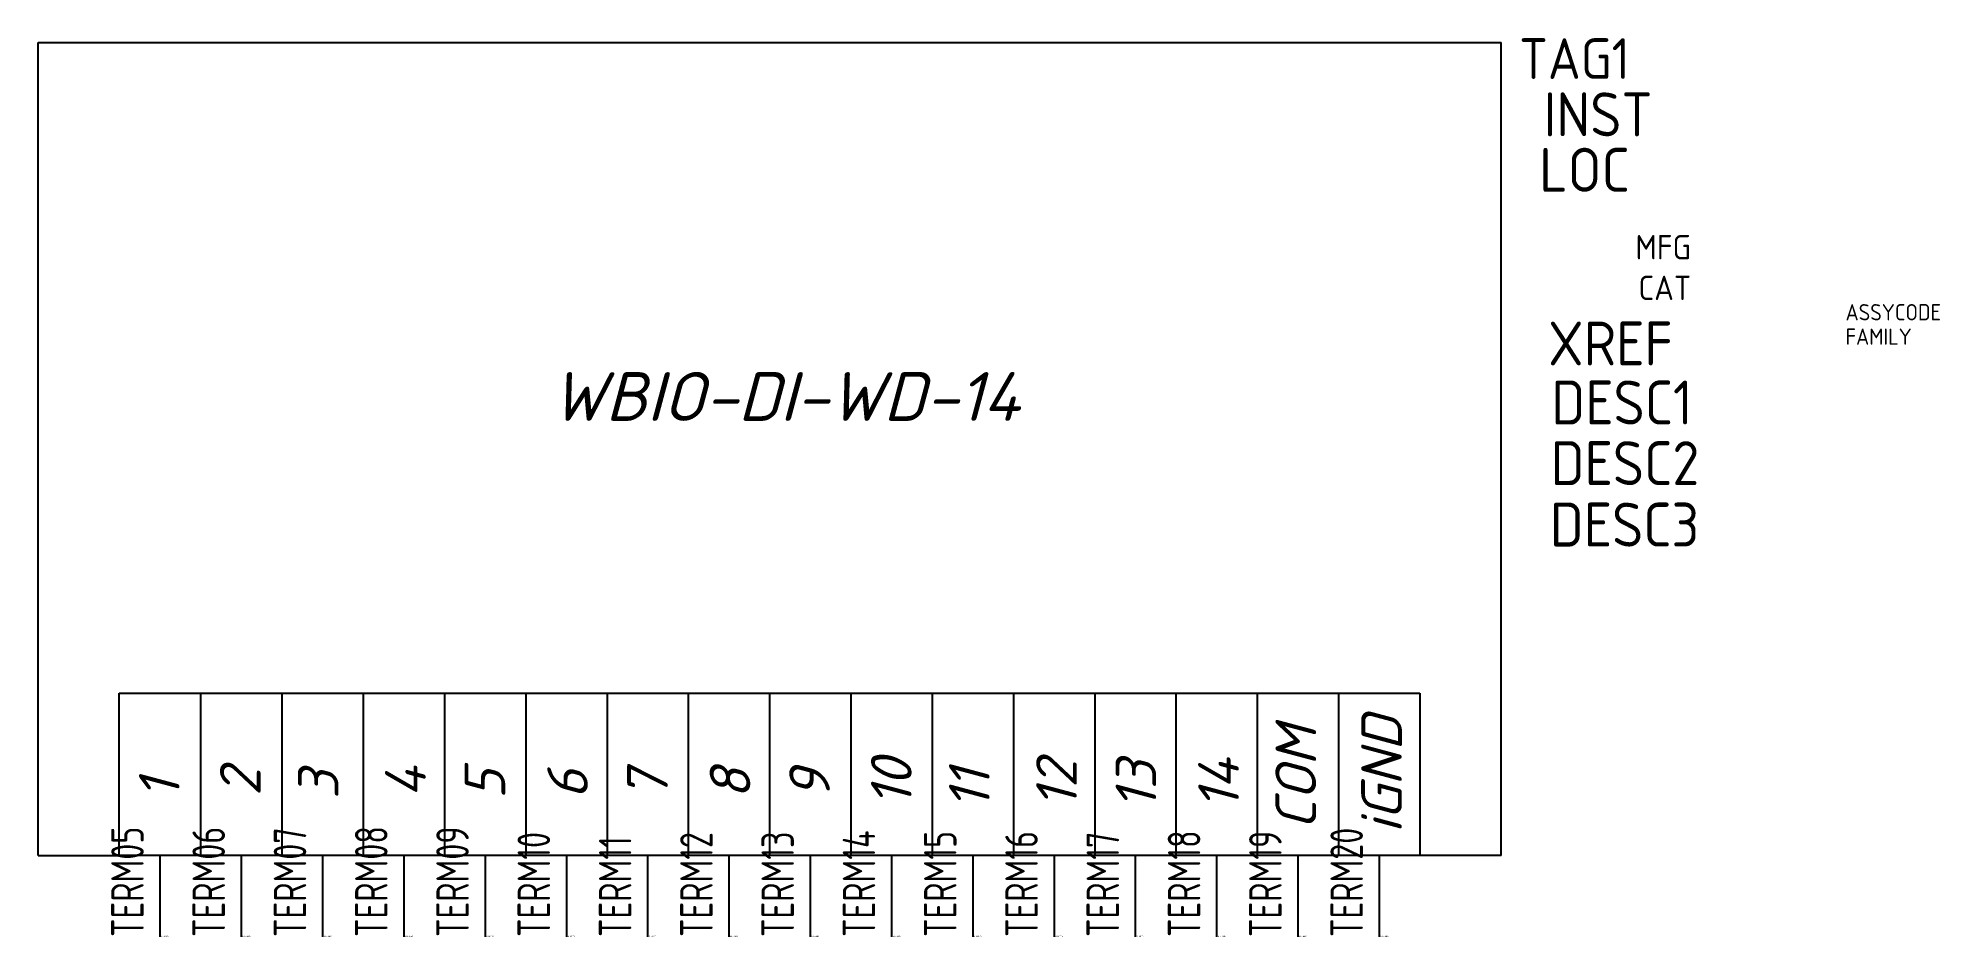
# Model space of a CAD drawing. Header units: millimetres. Extents: x -8 to 109, y 0 to 55.
import ezdxf
from ezdxf.enums import TextEntityAlignment as Align

# ---------------------------------------------------------------- set-up
doc = ezdxf.new("R2010")
doc.units = ezdxf.units.MM
doc.styles.add('WD_IEC', font='ISOCP2.shx', dxfattribs={"width": 0.9, "height": 4})
doc.styles.add('текст', font='isocpeui.ttf')

msp = doc.modelspace()

# ---------------------------------------------------------------- linework, layer by layer
for p, q in [((-7.5, 55), (82.5, 55)), ((-7.5, 5), (-7.5, 55)), ((82.5, 5), (82.5, 55)), ((-2.5, 15), (2.5, 15)), ((-2.5, 5), (-2.5, 15)), ((2.5, 15), (7.5, 15)), ((2.5, 15), (2.5, 5)), ((7.5, 15), (12.5, 15)), ((7.5, 15), (7.5, 5)), ((12.5, 15), (17.5, 15)), ((12.5, 15), (12.5, 5)), ((17.5, 15), (22.5, 15)), ((17.5, 15), (17.5, 5)), ((22.5, 15), (27.5, 15)), ((22.5, 15), (22.5, 5)), ((27.5, 15), (27.5, 5)), ((27.5, 15), (32.5, 15)), ((32.5, 15), (37.5, 15)), ((32.5, 15), (32.5, 5)), ((37.5, 15), (37.5, 5)), ((37.5, 15), (42.5, 15)), ((42.5, 15), (47.5, 15)), ((42.5, 15), (42.5, 5)), ((47.5, 15), (52.5, 15)), ((47.5, 15), (47.5, 5)), ((52.5, 15), (57.5, 15)), ((52.5, 15), (52.5, 5)), ((57.5, 15), (62.5, 15)), ((57.5, 15), (57.5, 5)), ((62.5, 15), (67.5, 15)), ((62.5, 15), (62.5, 5)), ((67.5, 15), (67.5, 5)), ((67.5, 15), (72.5, 15)), ((72.5, 15), (77.5, 15)), ((72.5, 15), (72.5, 5)), ((77.5, 15), (77.5, 5)), ((-7.5, 5), (-2.5, 5)), ((82.5, 5), (-2.5, 5)), ((0, 5), (0, 0)), ((5, 5), (5, 0)), ((10, 5), (10, 0)), ((15, 5), (15, 0)), ((20, 5), (20, 0)), ((25, 5), (25, 0)), ((30, 5), (30, 0)), ((35, 5), (35, 0)), ((40, 5), (40, 0)), ((45, 5), (45, 0)), ((50, 5), (50, 0)), ((55, 5), (55, 0)), ((60, 5), (60, 0)), ((65, 5), (65, 0)), ((70, 5), (70, 0)), ((75, 5), (75, 0))]:
    msp.add_line(p, q)

# ---------------------------------------------------------------- texts
at = {"style": 'текст'}
msp.add_text('WBIO-DI-WD-14', height=3, dxfattribs=at).set_placement((24.05, 31.74))
for s, p in [('COM', (71.12, 6.59)), ('iGND', (76.4, 6.38)), ('2', (6.19, 8.67)), ('3', (10.99, 8.48)), ('4', (16.35, 8.58)), ('5', (21.24, 8.48)), ('7', (31.24, 8.48)), ('8', (36.32, 8.48)), ('9', (41.21, 8.48)), ('10', (46.24, 8.01)), ('11', (51.04, 7.83)), ('12', (56.4, 7.92)), ('13', (61.29, 7.83)), ('14', (66.37, 7.83)), ('1', (1.21, 8.48)), ('6', (26.32, 8.48))]:
    msp.add_text(s, height=2.5, rotation=90, dxfattribs=at).set_placement(p)
at = {"style": 'WD_IEC'}
msp.add_attdef('TAG1', (83.61, 52.77), 'A', height=2.5, dxfattribs=at)
for tag, p in [('INST', (91.81, 49.24)), ('LOC', (90.42, 45.83)), ('XREF', (93.06, 35.15)), ('DESC1', (94.29, 31.52)), ('DESC2', (94.69, 27.79)), ('DESC3', (94.69, 24.01))]:
    msp.add_attdef(tag, text='', height=2.7, dxfattribs=at).set_placement(p, align=Align.RIGHT)
at = {"style": 'WD_IEC', "flags": 9}
for tag, p in [('MFG', (94.19, 41.67)), ('CAT', (94.19, 39.17))]:
    msp.add_attdef(tag, text='', height=1.5, dxfattribs=at).set_placement(p, align=Align.RIGHT)
at = {"style": 'WD_IEC', "flags": 1}
for tag, p, height in [('ASSYCODE', (103.69, 37.92), 1), ('FAMILY', (103.69, 36.42), 1), ('X8TERM05', (0, 0), 0.08), ('X8TERM06', (5, 0), 0.08), ('X8TERM07', (10, 0), 0.08), ('X8TERM08', (15, 0), 0.08), ('X8TERM09', (20, 0), 0.08), ('X8TERM10', (25, 0), 0.08), ('X8TERM11', (30, 0), 0.08), ('X8TERM12', (35, 0), 0.08), ('X8TERM13', (40, 0), 0.08), ('X8TERM14', (45, 0), 0.08), ('X8TERM15', (50, 0), 0.08), ('X8TERM16', (55, 0), 0.08), ('X8TERM17', (60, 0), 0.08), ('X8TERM18', (65, 0), 0.08), ('X8TERM19', (70, 0), 0.08), ('X8TERM20', (75, 0), 0.08)]:
    msp.add_attdef(tag, p, '', height=height, dxfattribs=at)
at = {"style": 'WD_IEC', "width": 0.8}
for tag, p in [('TERM05', (-1, 0)), ('TERM06', (4, 0)), ('TERM07', (9, 0)), ('TERM08', (14, 0)), ('TERM09', (19, 0)), ('TERM10', (24, 0)), ('TERM11', (29, 0)), ('TERM12', (34, 0)), ('TERM13', (39, 0)), ('TERM14', (44, 0)), ('TERM15', (49, 0)), ('TERM16', (54, 0)), ('TERM17', (59, 0)), ('TERM18', (64, 0)), ('TERM19', (69, 0)), ('TERM20', (74, 0))]:
    msp.add_attdef(tag, p, '', height=2, rotation=90, dxfattribs=at)

doc.saveas('drawing.dxf')
